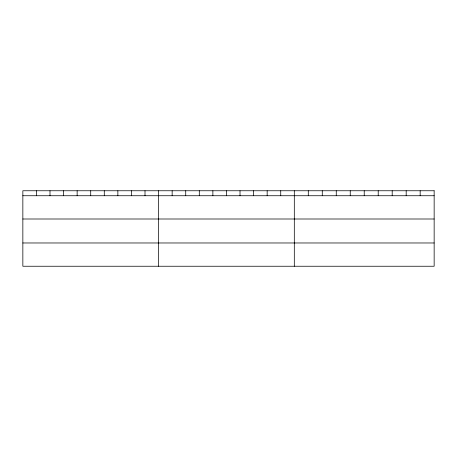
<?xml version="1.0" encoding="UTF-8"?>
<svg xmlns="http://www.w3.org/2000/svg" width="457" height="457" viewBox="0 0 457 457"><rect width="100%" height="100%" fill="white"/><g stroke="black" fill="none" stroke-linecap="round" stroke-linejoin="round"><path stroke-width="0.69" d="M22.85 195.733L434.15 195.733M22.85 219L434.15 219M22.85 242.975L434.15 242.975M420.166 190.758L420.166 195.733M406.182 190.758L406.182 195.733M392.197 190.758L392.197 195.733M378.213 190.758L378.213 195.733M364.229 190.758L364.229 195.733M350.245 190.758L350.245 195.733M336.261 190.758L336.261 195.733M322.276 190.758L322.276 195.733M308.292 190.758L308.292 195.733M294.308 190.758L294.308 266.242M280.735 190.758L280.735 195.733M267.162 190.758L267.162 195.733M253.589 190.758L253.589 195.733M240.016 190.758L240.016 195.733M226.444 190.758L226.444 195.733M212.871 190.758L212.871 195.733M199.298 190.758L199.298 195.733M185.725 190.758L185.725 195.733M172.152 190.758L172.152 195.733M158.579 190.758L158.579 266.242M145.006 190.758L145.006 195.733M131.433 190.758L131.433 195.733M117.86 190.758L117.86 195.733M104.287 190.758L104.287 195.733M90.715 190.758L90.715 195.733M77.142 190.758L77.142 195.733M63.569 190.758L63.569 195.733M49.996 190.758L49.996 195.733M36.423 190.758L36.423 195.733M434.15 190.758L22.85 190.758L22.85 266.242L434.15 266.242L434.15 190.758"/></g></svg>
